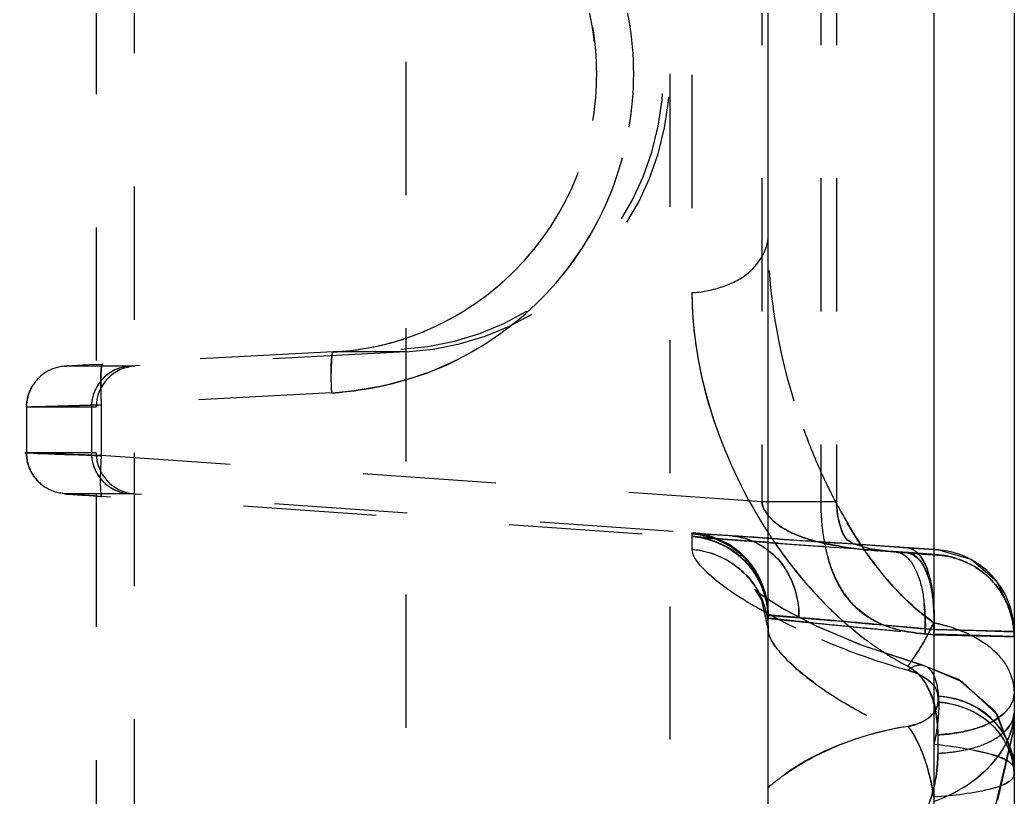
# Model space of a CAD drawing. Header units: millimetres. Extents: x 4797 to 6967, y -10922 to -3169.
# Drawn here: x 5384.15 to 5396.34, y -6417.83 to -6408.29 of the extents above; entities that cross this region are included whole.
import ezdxf

# ---------------------------------------------------------------- set-up
doc = ezdxf.new("R2010")
doc.units = ezdxf.units.MM
doc.header["$LTSCALE"] = 16.335
doc.linetypes.add('HIDDEN', pattern=[0.2, 0.1, -0.1])
doc.layers.get('0').update_dxf_attribs({"linetype": 'CONTINUOUS'})
doc.layers.add('DEFAULT_2', color=8, linetype='HIDDEN')

msp = doc.modelspace()

# ---------------------------------------------------------------- linework, layer by layer
at = {"color": 7, "linetype": 'Continuous'}
for p, q in [((5393.327, -6544.42), (5393.327, -6263.588)), ((5395.358, -6382.781), (5395.357, -6529.595)), ((5396.342, -6384.331), (5396.342, -6528.046))]:
    msp.add_line(p, q, dxfattribs=at)
at = {"layer": 'DEFAULT_2', "color": 8, "linetype": 'HIDDEN'}
for p, q in [((5385.554, -6403.802), (5385.553, -6484.455)), ((5393.248, -6403.701), (5393.248, -6414.205)), ((5393.971, -6403.701), (5393.971, -6414.205)), ((5394.166, -6403.701), (5394.166, -6414.205)), ((5385.086, -6404.303), (5385.086, -6483.953)), ((5388.883, -6405.541), (5388.883, -6482.715)), ((5392.392, -6405.7), (5392.392, -6411.638)), ((5392.121, -6408.953), (5392.121, -6479.303)), ((5387.993, -6412.365), (5385.167, -6412.514)), ((5388.883, -6412.365), (5385.504, -6412.539)), ((5388.883, -6412.365), (5387.993, -6412.365)), ((5385.562, -6412.539), (5384.709, -6412.539)), ((5384.927, -6412.527), (5384.797, -6412.534)), ((5385.082, -6412.518), (5384.927, -6412.527)), ((5385.053, -6412.52), (5385.167, -6412.514)), ((5387.974, -6412.867), (5385.149, -6413.016)), ((5384.232, -6413.041), (5385.149, -6413.016)), ((5384.287, -6413.039), (5384.232, -6413.041)), ((5384.233, -6413.041), (5384.233, -6413.603)), ((5385.086, -6413.041), (5384.233, -6413.041)), ((5384.478, -6413.034), (5384.287, -6413.039)), ((5385.149, -6413.016), (5384.478, -6413.034)), ((5385.029, -6413.041), (5385.029, -6413.603)), ((5385.149, -6413.016), (5385.149, -6413.637)), ((5385.086, -6413.603), (5384.233, -6413.603)), ((5384.781, -6413.624), (5385.063, -6413.634)), ((5385.063, -6413.634), (5385.149, -6413.637)), ((5393.248, -6414.205), (5385.149, -6413.637)), ((5385.554, -6414.105), (5384.7, -6414.105)), ((5384.913, -6414.121), (5385.002, -6414.127)), ((5385.002, -6414.127), (5385.158, -6414.138)), ((5385.158, -6414.138), (5385.083, -6414.133)), ((5395.04, -6414.827), (5385.158, -6414.138)), ((5395.42, -6414.794), (5385.495, -6414.105)), ((5394.166, -6414.205), (5393.248, -6414.205)), ((5394.176, -6414.364), (5394.166, -6414.205)), ((5394.228, -6414.564), (5394.176, -6414.364)), ((5394.246, -6414.602), (5394.191, -6414.443)), ((5392.392, -6414.583), (5392.392, -6414.787)), ((5392.46, -6414.635), (5392.454, -6414.634)), ((5392.711, -6414.656), (5392.517, -6414.64)), ((5392.599, -6414.647), (5392.561, -6414.644)), ((5393.447, -6414.711), (5392.716, -6414.656)), ((5393.141, -6414.638), (5393.313, -6414.65)), ((5393.313, -6414.65), (5393.44, -6414.658)), ((5393.44, -6414.658), (5393.313, -6414.65)), ((5394.286, -6414.662), (5394.228, -6414.564)), ((5394.297, -6414.673), (5394.246, -6414.602)), ((5394.362, -6414.716), (5394.292, -6414.666)), ((5393.3, -6414.7), (5393.126, -6414.687)), ((5394.018, -6414.753), (5393.955, -6414.749)), ((5394.171, -6414.708), (5394.367, -6414.721)), ((5395.038, -6414.768), (5394.171, -6414.708)), ((5394.382, -6414.725), (5394.297, -6414.673)), ((5394.367, -6414.721), (5395.038, -6414.768)), ((5394.567, -6414.78), (5394.372, -6414.719)), ((5394.588, -6414.784), (5394.382, -6414.725)), ((5394.889, -6414.821), (5394.567, -6414.78)), ((5394.889, -6414.821), (5394.588, -6414.784)), ((5395.038, -6414.768), (5395.231, -6414.781)), ((5395.231, -6414.781), (5395.038, -6414.768)), ((5395.231, -6414.781), (5395.293, -6414.786)), ((5395.407, -6414.794), (5395.231, -6414.781)), ((5395.293, -6414.786), (5395.36, -6414.79)), ((5395.038, -6414.827), (5394.771, -6414.808)), ((5394.898, -6414.822), (5395.038, -6414.831)), ((5395.36, -6414.79), (5395.407, -6414.794)), ((5395.815, -6414.912), (5395.407, -6414.794)), ((5395.407, -6414.855), (5395.407, -6414.855)), ((5396.136, -6415.187), (5395.815, -6414.912)), ((5396.316, -6415.57), (5396.136, -6415.187)), ((5393.257, -6415.355), (5393.2, -6415.312)), ((5393.247, -6415.348), (5393.221, -6415.328)), ((5393.5, -6415.511), (5393.25, -6415.35)), ((5393.521, -6415.523), (5393.257, -6415.355)), ((5393.901, -6415.721), (5393.51, -6415.516)), ((5393.327, -6415.585), (5395.358, -6415.77)), ((5393.936, -6415.738), (5393.521, -6415.523)), ((5396.342, -6415.796), (5396.316, -6415.57)), ((5393.88, -6415.689), (5393.82, -6415.683)), ((5394.448, -6415.955), (5393.901, -6415.721)), ((5394.49, -6415.971), (5393.936, -6415.738)), ((5395.358, -6415.771), (5394.694, -6415.711)), ((5395.251, -6415.824), (5395.358, -6415.834)), ((5395.358, -6415.834), (5395.251, -6415.824)), ((5396.342, -6415.796), (5395.358, -6415.77)), ((5395.358, -6415.77), (5395.875, -6415.784)), ((5396.342, -6415.796), (5395.358, -6415.771)), ((5395.358, -6415.771), (5395.875, -6415.784)), ((5396.342, -6415.857), (5395.358, -6415.829)), ((5395.358, -6415.829), (5395.875, -6415.843)), ((5396.342, -6415.858), (5395.358, -6415.834)), ((5395.358, -6415.834), (5395.875, -6415.847)), ((5395.875, -6415.784), (5396.221, -6415.793)), ((5395.875, -6415.784), (5396.221, -6415.793)), ((5395.875, -6415.843), (5396.221, -6415.853)), ((5395.875, -6415.847), (5396.221, -6415.855)), ((5396.221, -6415.793), (5396.342, -6415.796)), ((5396.221, -6415.793), (5396.342, -6415.796)), ((5396.221, -6415.853), (5396.342, -6415.857)), ((5396.221, -6415.855), (5396.342, -6415.858)), ((5395.146, -6416.186), (5394.448, -6415.955)), ((5395.231, -6416.21), (5394.49, -6415.971)), ((5395.231, -6416.21), (5395.146, -6416.186)), ((5395.707, -6416.411), (5395.231, -6416.21)), ((5395.659, -6416.382), (5395.232, -6416.21)), ((5396.112, -6416.779), (5395.659, -6416.382)), ((5396.137, -6416.815), (5395.707, -6416.411)), ((5395.407, -6416.587), (5395.407, -6416.661)), ((5396.331, -6417.315), (5396.112, -6416.779)), ((5396.335, -6417.346), (5396.137, -6416.815)), ((5396.334, -6417.01), (5396.342, -6416.794)), ((5395.407, -6417.061), (5395.407, -6417.287)), ((5396.118, -6417.922), (5396.334, -6417.01)), ((5396.142, -6417.862), (5396.333, -6417.024)), ((5396.342, -6417.473), (5396.331, -6417.315)), ((5396.342, -6417.474), (5396.335, -6417.346))]:
    msp.add_line(p, q, dxfattribs=at)
for points in [[(5394.191, -6414.443), (5394.166, -6414.23), (5394.166, -6414.205)], [(5392.448, -6414.633), (5392.458, -6414.635), (5392.517, -6414.644), (5392.664, -6414.685), (5392.833, -6414.764), (5392.994, -6414.882), (5393.134, -6415.038), (5393.243, -6415.228), (5393.311, -6415.448), (5393.327, -6415.63)], [(5392.449, -6414.634), (5392.476, -6414.637), (5392.583, -6414.659), (5392.738, -6414.715), (5392.897, -6414.806), (5393.045, -6414.932), (5393.17, -6415.09), (5393.263, -6415.277), (5393.317, -6415.489), (5393.327, -6415.63)], [(5392.524, -6414.64), (5392.486, -6414.637), (5392.46, -6414.635)], [(5393.2, -6415.312), (5393.16, -6415.277), (5393.239, -6415.397), (5393.327, -6415.778)], [(5393.194, -6415.307), (5393.16, -6415.277), (5393.244, -6415.407), (5393.327, -6415.778)]]:
    msp.add_lwpolyline(points, dxfattribs=at)
for centre, radius, start, end in [((5388.641, -6408.937), 3.401, 273.0474, 86.9807), ((5388.704, -6408.953), 3.417, 272.9999, 86.9999), ((5387.8, -6408.951), 3.42, 311.821, 48.1808), ((5387.716, -6408.953), 3.962, 350.479, 9.5251), ((5387.754, -6408.956), 3.924, 308.7995, 350.4253), ((5387.813, -6408.965), 3.405, 273.0344, 287.7392), ((5385.531, -6413.041), 0.502, 93.0253, 180.0529), ((5385.589, -6413.041), 0.502, 92.9999, 179.9999), ((5384.737, -6413.042), 0.504, 121.5, 150.166), ((5390.412, -6412.737), 5.27, 180.8349, 183.0366), ((5387.706, -6408.594), 4.282, 273.601, 275.3154), ((5398.407, -6411.28), 6.06, 198.6505, 213.024), ((5400.756, -6410.784), 7.438, 199.8306, 204.5452), ((5385.531, -6413.604), 0.502, 179.9482, 265.9732), ((5385.589, -6413.603), 0.502, 179.9999, 265.9999), ((5400.244, -6411.011), 6.878, 204.5932, 205.1775), ((5384.736, -6413.603), 0.503, 224.6693, 236.5865), ((5399.949, -6411.152), 6.551, 205.159, 208.108), ((5387.984, -6371.495), 42.736, 265.7091, 265.8782), ((5396.76, -6414.207), 2.789, 179.958, 186.7741), ((5399.509, -6411.388), 6.051, 208.1055, 211.5513), ((5396.416, -6414.249), 2.442, 186.7488, 191.9786), ((5392.322, -6415.585), 1.005, 359.9999, 85.9999), ((5392.322, -6415.63), 1.005, 0.0017, 86.0186), ((5392.329, -6415.524), 0.898, 79.7903, 85.9462), ((5392.294, -6415.655), 1.066, 57.3137, 73.8509), ((5389.152, -6473.367), 58.864, 86.36613, 86.62956), ((5401.949, -6297.131), 117.887, 265.46731, 265.70791), ((5384.848, -6541.733), 127.365, 86.18917, 86.38305), ((5387.079, -6507), 92.56, 86.24523, 86.40526), ((5398.354, -6411.319), 5.994, 212.9911, 213.7888), ((5398.293, -6411.36), 5.921, 213.789, 214.4758), ((5399.126, -6411.623), 5.603, 211.5516, 214.2102), ((5398.083, -6411.508), 5.665, 214.444, 219.861), ((5396.13, -6414.308), 2.151, 192.0378, 194.4689), ((5395.031, -6409.581), 5.234, 261.0639, 263.3341), ((5395.268, -6407.611), 7.218, 263.2852, 264.3656), ((5398.704, -6411.908), 5.093, 214.2296, 215.097), ((5398.432, -6412.099), 4.76, 215.0905, 216.5915), ((5388.342, -6508.708), 94.119, 85.80279, 85.92041), ((5389.093, -6498.336), 83.721, 85.79546, 85.9277), ((5401.45, -6321.006), 94.045, 266.09023, 266.208), ((5392.813, -6447.786), 33.034, 85.5797, 85.8034), ((5393.43, -6439.601), 24.826, 85.5427, 85.8404), ((5397.411, -6381.957), 32.96, 266.2074, 266.4315), ((5395.337, -6415.796), 1.005, 359.9999, 85.9999), ((5395.343, -6415.758), 0.905, 79.5999, 85.9313), ((5395.326, -6415.854), 1.002, 74.9194, 79.6405), ((5395.313, -6415.913), 1.063, 56.2495, 74.8943), ((5398.086, -6412.357), 4.329, 216.5819, 218.8219), ((5392.26, -6415.62), 1.069, 13.6764, 28.7144), ((5397.653, -6411.871), 5.102, 219.824, 226.7797), ((5397.627, -6412.731), 3.737, 218.7701, 223.5362), ((5392.96, -6415.63), 2.401, 356.6392, 5.8815), ((5395.272, -6415.881), 1.072, 12.827, 29.3772), ((5393.028, -6415.702), 2.225, 356.844, 6.5417), ((5392.962, -6415.686), 2.4, 356.5691, 5.8361), ((5392.689, -6415.612), 1.015, 359.2928, 4.8564), ((5386.191, -6506.369), 91.055, 84.9966, 85.26749), ((5397.334, -6412.202), 4.642, 226.8487, 228.7509), ((5415.978, -6189.584), 227.182, 264.41797, 264.58231), ((5370.443, -6686.007), 271.382, 84.87321, 84.99209), ((5397.08, -6412.495), 4.254, 228.7244, 232.8724), ((5392.805, -6414.515), 2.808, 331.026, 335.3373), ((5396.912, -6412.714), 3.978, 232.9065, 234.4094), ((5397.47, -6407.736), 8.873, 246.8381, 254.0961), ((5396.844, -6412.808), 3.862, 234.4103, 235.6704), ((5396.764, -6412.926), 3.719, 235.665, 237.8381), ((5396.633, -6413.137), 3.471, 237.8112, 242.6407), ((5393.298, -6414.871), 2.202, 322.2133, 324.0529), ((5395.614, -6420.708), 3.794, 98.7373, 112.4098), ((5395.437, -6417.524), 0.91, 19.27, 24.7691), ((5393.604, -6417.286), 1.803, 355.9993, 359.9802), ((5393.542, -6417.282), 1.865, 352.7074, 356.0074), ((5392.923, -6418.175), 2.46, 11.553, 16.3206), ((5393.109, -6418.138), 2.27, 7.8981, 11.5711)]:
    msp.add_arc(centre, radius, start, end, dxfattribs=at)
for points, knots in [([(5387.975, -6412.867), (5388.465, -6412.836), (5389.448, -6412.603), (5390.674, -6411.716), (5391.488, -6410.441), (5391.773, -6408.953), (5391.488, -6407.465), (5390.673, -6406.19), (5389.448, -6405.303), (5388.465, -6405.07), (5387.974, -6405.039)], [0, 0, 0, 0, 0.124795, 0.249716, 0.374792, 0.5, 0.625207, 0.750284, 0.875205, 1, 1, 1, 1]), ([(5392.392, -6411.638), (5392.511, -6411.632), (5392.746, -6411.586), (5393.13, -6411.415), (5393.327, -6411.12), (5393.327, -6410.936)], [0, 0, 0, 0, 0.284186, 0.56246, 1, 1, 1, 1]), ([(5395.358, -6415.687), (5394.984, -6415.425), (5394.383, -6414.708), (5393.604, -6413.12), (5393.327, -6411.796), (5393.327, -6410.936)], [0, 0, 0, 0, 0.257833, 0.513869, 1, 1, 1, 1]), ([(5392.392, -6411.638), (5392.392, -6412.487), (5392.788, -6413.82), (5393.818, -6415.336), (5394.587, -6415.987), (5395.038, -6416.22)], [0, 0, 0, 0, 0.46421, 0.722654, 1, 1, 1, 1]), ([(5392.392, -6411.638), (5392.392, -6411.768), (5392.417, -6412.304), (5392.536, -6412.834), (5392.665, -6413.218)], [0, 0, 0, 0, 0.243194, 1, 1, 1, 1]), ([(5387.976, -6412.867), (5387.972, -6412.8), (5387.968, -6412.681), (5387.968, -6412.53), (5387.974, -6412.429), (5387.982, -6412.384), (5387.989, -6412.366), (5387.993, -6412.365)], [0, 0, 0, 0, 0.397438, 0.701125, 0.909324, 0.97209, 1, 1, 1, 1]), ([(5387.98, -6412.398), (5387.977, -6412.411), (5387.969, -6412.485), (5387.969, -6412.56), (5387.969, -6412.621)], [0, 0, 0, 0, 0.18123, 1, 1, 1, 1]), ([(5384.761, -6412.536), (5384.752, -6412.536), (5384.743, -6412.537), (5384.7, -6412.539), (5384.709, -6412.539)], [0, 0, 0, 0, 0.480382, 1, 1, 1, 1]), ([(5384.709, -6412.539), (5384.706, -6412.539), (5384.854, -6412.53), (5384.857, -6412.531), (5384.927, -6412.527)], [0, 0, 0, 0, 0.044519, 1, 1, 1, 1]), ([(5385.504, -6412.539), (5385.417, -6412.544), (5385.242, -6412.6), (5385.121, -6412.738), (5385.082, -6412.816)], [0, 0, 0, 0, 0.49984, 1, 1, 1, 1]), ([(5385.167, -6412.514), (5385.162, -6412.514), (5385.155, -6412.533), (5385.148, -6412.577), (5385.142, -6412.679), (5385.142, -6412.83), (5385.146, -6412.949), (5385.149, -6413.016)], [0, 0, 0, 0, 0.0277, 0.090845, 0.298919, 0.602568, 1, 1, 1, 1]), ([(5385.142, -6412.813), (5385.142, -6412.789), (5385.142, -6412.71), (5385.143, -6412.632), (5385.149, -6412.578)], [0, 0, 0, 0, 0.314555, 1, 1, 1, 1]), ([(5385.149, -6412.578), (5385.15, -6412.563), (5385.153, -6412.545), (5385.16, -6412.514), (5385.167, -6412.514)], [0, 0, 0, 0, 0.703534, 1, 1, 1, 1]), ([(5385.149, -6413.637), (5384.926, -6413.629), (5384.844, -6413.624), (5384.151, -6413.603), (5384.233, -6413.603)], [0, 0, 0, 0, 0.73225, 1, 1, 1, 1]), ([(5384.233, -6413.603), (5384.224, -6413.603), (5384.598, -6413.619), (5384.607, -6413.618), (5384.781, -6413.624)], [0, 0, 0, 0, 0.048341, 1, 1, 1, 1]), ([(5385.149, -6413.637), (5385.145, -6413.704), (5385.138, -6413.823), (5385.136, -6413.973), (5385.14, -6414.075), (5385.147, -6414.119), (5385.153, -6414.138), (5385.158, -6414.138)], [0, 0, 0, 0, 0.397738, 0.701458, 0.909415, 0.972432, 1, 1, 1, 1]), ([(5384.752, -6414.109), (5384.744, -6414.108), (5384.735, -6414.108), (5384.691, -6414.105), (5384.7, -6414.105)], [0, 0, 0, 0, 0.479956, 1, 1, 1, 1]), ([(5384.7, -6414.105), (5384.699, -6414.105), (5384.757, -6414.113), (5384.759, -6414.11), (5384.787, -6414.112)], [0, 0, 0, 0, 0.027763, 1, 1, 1, 1]), ([(5385.083, -6414.133), (5385.049, -6414.131), (5384.939, -6414.123), (5384.828, -6414.115), (5384.752, -6414.109)], [0, 0, 0, 0, 0.309568, 1, 1, 1, 1]), ([(5393.248, -6414.205), (5393.261, -6414.301), (5393.423, -6414.502), (5393.797, -6414.674), (5394.308, -6414.775), (5394.686, -6414.807), (5394.889, -6414.821)], [0, 0, 0, 0, 0.157405, 0.380927, 0.668753, 1, 1, 1, 1]), ([(5395.251, -6415.824), (5395.065, -6415.808), (5394.696, -6415.746), (5394.234, -6415.384), (5394.013, -6414.824), (5393.971, -6414.417), (5393.971, -6414.205)], [0, 0, 0, 0, 0.241992, 0.472827, 0.724933, 1, 1, 1, 1]), ([(5393.481, -6414.508), (5393.466, -6414.498), (5393.411, -6414.459), (5393.36, -6414.413), (5393.329, -6414.375)], [0, 0, 0, 0, 0.270295, 1, 1, 1, 1]), ([(5392.392, -6414.595), (5392.392, -6414.591), (5392.418, -6414.6), (5392.428, -6414.595), (5392.44, -6414.596)], [0, 0, 0, 0, 0.249805, 1, 1, 1, 1]), ([(5392.883, -6414.622), (5392.812, -6414.617), (5392.691, -6414.61), (5392.549, -6414.601), (5392.469, -6414.598), (5392.426, -6414.593), (5392.409, -6414.598), (5392.392, -6414.592), (5392.392, -6414.595)], [0, 0, 0, 0, 0.43275, 0.746489, 0.857129, 0.936443, 0.984133, 1, 1, 1, 1]), ([(5392.763, -6414.697), (5392.733, -6414.683), (5392.615, -6414.632), (5392.487, -6414.602), (5392.392, -6414.595)], [0, 0, 0, 0, 0.260037, 1, 1, 1, 1]), ([(5392.392, -6414.627), (5392.392, -6414.631), (5392.418, -6414.626), (5392.443, -6414.636), (5392.506, -6414.638), (5392.584, -6414.646), (5392.688, -6414.654), (5392.867, -6414.668), (5393.141, -6414.689), (5393.526, -6414.717), (5393.979, -6414.751), (5394.491, -6414.788), (5394.851, -6414.813), (5395.038, -6414.827)], [0, 0, 0, 0, 0.004466, 0.017731, 0.039675, 0.070166, 0.109049, 0.156075, 0.273455, 0.419936, 0.59247, 0.78748, 1, 1, 1, 1]), ([(5392.561, -6414.644), (5392.537, -6414.642), (5392.496, -6414.637), (5392.438, -6414.636), (5392.415, -6414.626), (5392.392, -6414.631), (5392.392, -6414.627)], [0, 0, 0, 0, 0.434667, 0.747381, 0.936368, 1, 1, 1, 1]), ([(5392.44, -6414.596), (5392.45, -6414.596), (5392.508, -6414.599), (5392.565, -6414.603), (5392.613, -6414.605)], [0, 0, 0, 0, 0.182326, 1, 1, 1, 1]), ([(5392.883, -6414.622), (5393.105, -6414.638), (5393.563, -6414.894), (5393.707, -6415.383), (5393.704, -6415.624)], [0, 0, 0, 0, 0.479321, 1, 1, 1, 1]), ([(5393.44, -6414.658), (5393.496, -6414.662), (5393.74, -6414.678), (5393.983, -6414.695), (5394.171, -6414.708)], [0, 0, 0, 0, 0.2297, 1, 1, 1, 1]), ([(5392.392, -6414.787), (5392.391, -6414.831), (5392.447, -6414.94), (5392.676, -6415.175), (5393.18, -6415.514), (5394, -6415.926), (5394.664, -6416.163), (5395.038, -6416.269)], [0, 0, 0, 0, 0.042854, 0.110058, 0.32081, 0.62328, 1, 1, 1, 1]), ([(5392.392, -6414.787), (5392.647, -6414.805), (5393.141, -6415.04), (5393.327, -6415.545), (5393.327, -6415.777)], [0, 0, 0, 0, 0.523694, 1, 1, 1, 1]), ([(5392.392, -6414.787), (5392.58, -6414.8), (5392.947, -6414.937), (5393.19, -6415.244), (5393.256, -6415.414)], [0, 0, 0, 0, 0.507646, 1, 1, 1, 1]), ([(5393.276, -6415.29), (5393.235, -6415.163), (5393.105, -6414.92), (5392.883, -6414.756), (5392.763, -6414.697)], [0, 0, 0, 0, 0.499083, 1, 1, 1, 1]), ([(5395.038, -6414.768), (5395.091, -6414.772), (5395.211, -6414.867), (5395.309, -6415.097), (5395.36, -6415.413), (5395.365, -6415.649), (5395.358, -6415.771)], [0, 0, 0, 0, 0.143158, 0.366487, 0.671556, 1, 1, 1, 1]), ([(5395.038, -6414.768), (5395.091, -6414.772), (5395.211, -6414.866), (5395.309, -6415.096), (5395.361, -6415.413), (5395.365, -6415.649), (5395.358, -6415.77)], [0, 0, 0, 0, 0.143103, 0.366373, 0.671477, 1, 1, 1, 1]), ([(5395.038, -6414.768), (5395.069, -6414.77), (5395.112, -6414.79), (5395.145, -6414.819), (5395.154, -6414.828)], [0, 0, 0, 0, 0.71295, 1, 1, 1, 1]), ([(5395.038, -6414.768), (5395.069, -6414.77), (5395.111, -6414.79), (5395.144, -6414.819), (5395.153, -6414.828)], [0, 0, 0, 0, 0.713237, 1, 1, 1, 1]), ([(5394.898, -6414.822), (5395.023, -6414.831), (5395.185, -6415.091), (5395.245, -6415.441), (5395.258, -6415.693), (5395.251, -6415.824)], [0, 0, 0, 0, 0.336681, 0.64595, 1, 1, 1, 1]), ([(5395.038, -6414.827), (5395.091, -6414.83), (5395.211, -6414.924), (5395.309, -6415.154), (5395.361, -6415.471), (5395.365, -6415.707), (5395.358, -6415.829)], [0, 0, 0, 0, 0.142836, 0.365833, 0.67111, 1, 1, 1, 1]), ([(5395.407, -6414.855), (5395.407, -6414.857), (5395.393, -6414.852), (5395.378, -6414.855), (5395.343, -6414.851), (5395.28, -6414.848), (5395.176, -6414.84), (5395.088, -6414.835), (5395.038, -6414.831)], [0, 0, 0, 0, 0.018871, 0.073576, 0.161367, 0.279484, 0.595653, 1, 1, 1, 1]), ([(5395.038, -6414.831), (5395.062, -6414.833), (5395.189, -6414.884), (5395.251, -6415.022), (5395.285, -6415.125)], [0, 0, 0, 0, 0.179441, 1, 1, 1, 1]), ([(5395.153, -6414.828), (5395.166, -6414.841), (5395.225, -6414.909), (5395.263, -6414.993), (5395.285, -6415.061)], [0, 0, 0, 0, 0.208596, 1, 1, 1, 1]), ([(5395.154, -6414.828), (5395.167, -6414.841), (5395.225, -6414.909), (5395.263, -6414.993), (5395.285, -6415.06)], [0, 0, 0, 0, 0.208805, 1, 1, 1, 1]), ([(5395.407, -6414.855), (5395.407, -6414.85), (5395.382, -6414.858), (5395.371, -6414.851), (5395.359, -6414.85)], [0, 0, 0, 0, 0.259295, 1, 1, 1, 1]), ([(5395.359, -6414.85), (5395.371, -6414.851), (5395.382, -6414.858), (5395.407, -6414.85), (5395.407, -6414.855)], [0, 0, 0, 0, 0.74075, 1, 1, 1, 1]), ([(5395.359, -6414.853), (5395.371, -6414.853), (5395.382, -6414.848), (5395.407, -6414.859), (5395.407, -6414.855)], [0, 0, 0, 0, 0.741405, 1, 1, 1, 1]), ([(5395.407, -6414.855), (5395.437, -6414.857), (5395.559, -6414.872), (5395.679, -6414.91), (5395.764, -6414.95)], [0, 0, 0, 0, 0.238901, 1, 1, 1, 1]), ([(5395.407, -6414.855), (5395.437, -6414.857), (5395.559, -6414.872), (5395.679, -6414.911), (5395.764, -6414.951)], [0, 0, 0, 0, 0.238964, 1, 1, 1, 1]), ([(5393.256, -6415.414), (5393.268, -6415.444), (5393.308, -6415.561), (5393.327, -6415.686), (5393.327, -6415.777)], [0, 0, 0, 0, 0.263985, 1, 1, 1, 1]), ([(5396.342, -6415.857), (5396.342, -6415.827), (5396.336, -6415.704), (5396.305, -6415.582), (5396.271, -6415.494)], [0, 0, 0, 0, 0.239763, 1, 1, 1, 1]), ([(5393.327, -6415.597), (5393.327, -6415.595), (5393.34, -6415.599), (5393.353, -6415.596), (5393.386, -6415.6), (5393.448, -6415.604), (5393.556, -6415.613), (5393.649, -6415.62), (5393.704, -6415.624)], [0, 0, 0, 0, 0.016027, 0.064045, 0.143686, 0.254493, 0.567733, 1, 1, 1, 1]), ([(5393.704, -6415.624), (5393.649, -6415.62), (5393.556, -6415.613), (5393.448, -6415.604), (5393.386, -6415.6), (5393.354, -6415.596), (5393.34, -6415.599), (5393.327, -6415.595), (5393.327, -6415.597)], [0, 0, 0, 0, 0.432761, 0.745934, 0.856606, 0.936102, 0.984008, 1, 1, 1, 1]), ([(5393.327, -6415.63), (5393.327, -6415.633), (5393.347, -6415.63), (5393.367, -6415.638), (5393.415, -6415.641), (5393.507, -6415.652), (5393.666, -6415.667), (5393.902, -6415.691), (5394.198, -6415.72), (5394.545, -6415.753), (5394.938, -6415.79), (5395.214, -6415.816), (5395.358, -6415.829)], [0, 0, 0, 0, 0.004587, 0.018014, 0.040103, 0.070655, 0.156358, 0.273534, 0.420196, 0.592792, 0.787375, 1, 1, 1, 1]), ([(5393.469, -6415.647), (5393.451, -6415.645), (5393.405, -6415.64), (5393.358, -6415.637), (5393.33, -6415.631)], [0, 0, 0, 0, 0.391169, 1, 1, 1, 1]), ([(5393.704, -6415.624), (5393.807, -6415.633), (5394.358, -6415.68), (5394.909, -6415.73), (5395.358, -6415.771)], [0, 0, 0, 0, 0.186556, 1, 1, 1, 1]), ([(5393.82, -6415.683), (5393.784, -6415.68), (5393.667, -6415.668), (5393.551, -6415.656), (5393.469, -6415.647)], [0, 0, 0, 0, 0.30339, 1, 1, 1, 1]), ([(5395.038, -6416.22), (5395.067, -6416.183), (5395.188, -6416.014), (5395.291, -6415.833), (5395.357, -6415.687)], [0, 0, 0, 0, 0.227042, 1, 1, 1, 1]), ([(5395.358, -6415.687), (5395.504, -6415.717), (5395.769, -6415.797), (5396.094, -6416.001), (5396.298, -6416.263), (5396.342, -6416.464), (5396.342, -6416.559)], [0, 0, 0, 0, 0.31613, 0.579807, 0.800042, 1, 1, 1, 1]), ([(5395.358, -6415.687), (5395.395, -6415.694), (5395.534, -6415.726), (5395.67, -6415.772), (5395.765, -6415.816)], [0, 0, 0, 0, 0.263217, 1, 1, 1, 1]), ([(5393.327, -6415.777), (5393.327, -6415.82), (5393.369, -6415.921), (5393.544, -6416.15), (5393.931, -6416.473), (5394.562, -6416.858), (5395.073, -6417.079), (5395.358, -6417.179)], [0, 0, 0, 0, 0.050167, 0.124278, 0.342751, 0.64099, 1, 1, 1, 1]), ([(5393.881, -6416.416), (5393.734, -6416.307), (5393.542, -6416.148), (5393.369, -6415.921), (5393.327, -6415.82), (5393.327, -6415.777)], [0, 0, 0, 0, 0.637191, 0.853444, 1, 1, 1, 1]), ([(5395.038, -6416.269), (5395.053, -6416.257), (5395.109, -6416.218), (5395.184, -6416.196), (5395.231, -6416.21)], [0, 0, 0, 0, 0.282316, 1, 1, 1, 1]), ([(5395.038, -6416.269), (5395.053, -6416.257), (5395.109, -6416.218), (5395.184, -6416.196), (5395.231, -6416.21)], [0, 0, 0, 0, 0.282308, 1, 1, 1, 1]), ([(5395.038, -6416.22), (5395.102, -6416.253), (5395.347, -6416.469), (5395.407, -6416.817), (5395.407, -6417.061)], [0, 0, 0, 0, 0.228916, 1, 1, 1, 1]), ([(5395.232, -6416.21), (5395.355, -6416.245), (5395.427, -6416.545), (5395.416, -6416.862), (5395.382, -6417.076), (5395.358, -6417.18)], [0, 0, 0, 0, 0.37964, 0.685506, 1, 1, 1, 1]), ([(5395.038, -6416.269), (5395.09, -6416.284), (5395.241, -6416.338), (5395.407, -6416.474), (5395.407, -6416.587)], [0, 0, 0, 0, 0.32448, 1, 1, 1, 1]), ([(5395.407, -6416.587), (5395.407, -6416.545), (5395.383, -6416.488), (5395.346, -6416.444), (5395.335, -6416.432)], [0, 0, 0, 0, 0.720961, 1, 1, 1, 1]), ([(5395.407, -6417.061), (5395.407, -6417.014), (5395.399, -6416.83), (5395.359, -6416.646), (5395.302, -6416.521)], [0, 0, 0, 0, 0.25683, 1, 1, 1, 1]), ([(5396.342, -6416.559), (5396.342, -6416.704), (5396.105, -6416.919), (5395.756, -6417.023), (5395.525, -6417.057), (5395.407, -6417.061)], [0, 0, 0, 0, 0.388525, 0.684459, 1, 1, 1, 1]), ([(5396.342, -6417.474), (5396.341, -6417.243), (5396.107, -6416.772), (5395.637, -6416.601), (5395.407, -6416.587)], [0, 0, 0, 0, 0.50188, 1, 1, 1, 1]), ([(5395.407, -6416.587), (5395.579, -6416.598), (5395.934, -6416.7), (5396.188, -6416.979), (5396.264, -6417.143)], [0, 0, 0, 0, 0.4883, 1, 1, 1, 1]), ([(5395.407, -6416.661), (5395.407, -6416.694), (5395.355, -6416.86), (5395.169, -6416.935), (5395.038, -6416.958)], [0, 0, 0, 0, 0.199192, 1, 1, 1, 1]), ([(5395.407, -6416.661), (5395.647, -6416.676), (5396.121, -6416.855), (5396.342, -6417.327), (5396.342, -6417.549)], [0, 0, 0, 0, 0.5208, 1, 1, 1, 1]), ([(5395.778, -6416.752), (5395.689, -6416.713), (5395.565, -6416.677), (5395.438, -6416.663), (5395.407, -6416.661)], [0, 0, 0, 0, 0.759237, 1, 1, 1, 1]), ([(5395.038, -6416.958), (5395.073, -6416.952), (5395.192, -6416.922), (5395.307, -6416.857), (5395.36, -6416.789)], [0, 0, 0, 0, 0.292261, 1, 1, 1, 1]), ([(5395.358, -6417.878), (5395.633, -6417.779), (5396.09, -6417.51), (5396.341, -6417.012), (5396.342, -6416.795)], [0, 0, 0, 0, 0.574531, 1, 1, 1, 1]), ([(5395.407, -6417.287), (5395.536, -6417.282), (5395.777, -6417.249), (5396.123, -6417.136), (5396.342, -6416.927), (5396.342, -6416.793)], [0, 0, 0, 0, 0.343178, 0.639817, 1, 1, 1, 1]), ([(5395.407, -6417.061), (5395.545, -6417.056), (5395.803, -6417.018), (5396.053, -6416.923), (5396.153, -6416.852)], [0, 0, 0, 0, 0.528587, 1, 1, 1, 1]), ([(5396.271, -6417.227), (5396.226, -6417.123), (5396.09, -6416.925), (5395.887, -6416.799), (5395.778, -6416.752)], [0, 0, 0, 0, 0.488342, 1, 1, 1, 1]), ([(5395.831, -6417.63), (5395.98, -6417.522), (5396.227, -6417.281), (5396.341, -6416.946), (5396.342, -6416.796)], [0, 0, 0, 0, 0.550674, 1, 1, 1, 1]), ([(5395.038, -6416.958), (5394.605, -6417.034), (5393.812, -6417.271), (5392.894, -6418.048), (5392.453, -6419.089), (5392.392, -6419.824), (5392.392, -6420.202)], [0, 0, 0, 0, 0.285569, 0.525667, 0.754696, 1, 1, 1, 1]), ([(5395.038, -6416.958), (5395.13, -6417.067), (5395.256, -6417.36), (5395.335, -6417.66), (5395.358, -6417.826)], [0, 0, 0, 0, 0.460705, 1, 1, 1, 1]), ([(5395.038, -6416.958), (5395.05, -6416.972), (5395.103, -6417.043), (5395.144, -6417.122), (5395.173, -6417.185)], [0, 0, 0, 0, 0.212742, 1, 1, 1, 1]), ([(5393.319, -6417.713), (5393.378, -6417.661), (5393.638, -6417.455), (5393.934, -6417.297), (5394.168, -6417.2)], [0, 0, 0, 0, 0.237424, 1, 1, 1, 1]), ([(5395.173, -6417.185), (5395.184, -6417.207), (5395.226, -6417.305), (5395.261, -6417.406), (5395.284, -6417.484)], [0, 0, 0, 0, 0.23452, 1, 1, 1, 1]), ([(5396.342, -6417.479), (5396.342, -6417.442), (5396.243, -6417.357), (5395.921, -6417.253), (5395.599, -6417.204), (5395.358, -6417.18)], [0, 0, 0, 0, 0.106265, 0.310138, 1, 1, 1, 1]), ([(5396.342, -6417.549), (5396.342, -6417.522), (5396.336, -6417.412), (5396.305, -6417.304), (5396.271, -6417.227)], [0, 0, 0, 0, 0.23802, 1, 1, 1, 1]), ([(5395.407, -6417.287), (5395.407, -6417.478), (5395.348, -6417.853), (5395.173, -6418.208), (5395.038, -6418.335)], [0, 0, 0, 0, 0.507322, 1, 1, 1, 1]), ([(5395.852, -6417.251), (5395.889, -6417.258), (5396.012, -6417.286), (5396.135, -6417.32), (5396.215, -6417.357)], [0, 0, 0, 0, 0.298995, 1, 1, 1, 1]), ([(5396.274, -6417.389), (5396.284, -6417.396), (5396.315, -6417.418), (5396.342, -6417.453), (5396.342, -6417.479)], [0, 0, 0, 0, 0.323122, 1, 1, 1, 1]), ([(5396.342, -6417.549), (5396.342, -6417.586), (5396.245, -6417.672), (5395.92, -6417.771), (5395.599, -6417.811), (5395.358, -6417.826)], [0, 0, 0, 0, 0.107232, 0.310725, 1, 1, 1, 1]), ([(5396.214, -6417.671), (5396.233, -6417.663), (5396.285, -6417.638), (5396.342, -6417.588), (5396.342, -6417.549)], [0, 0, 0, 0, 0.345891, 1, 1, 1, 1])]:
    msp.add_open_spline(points, degree=3, knots=knots, dxfattribs=at)
for points in [[(5391.172, -6408.381), (5391.236, -6408.758), (5391.236, -6409.151), (5391.172, -6409.528)], [(5390.079, -6411.506), (5389.727, -6411.82), (5389.3, -6412.064), (5388.851, -6412.208)], [(5390.212, -6412.014), (5389.926, -6412.244), (5389.603, -6412.436), (5389.263, -6412.576)], [(5387.993, -6412.365), (5388.375, -6412.346), (5388.758, -6412.259), (5389.111, -6412.113)], [(5384.709, -6412.539), (5384.623, -6412.544), (5384.536, -6412.572), (5384.464, -6412.618)], [(5389.263, -6412.576), (5388.895, -6412.727), (5388.499, -6412.82), (5388.102, -6412.857)], [(5384.464, -6412.618), (5384.383, -6412.67), (5384.316, -6412.749), (5384.277, -6412.836)], [(5384.233, -6413.041), (5384.233, -6412.955), (5384.257, -6412.866), (5384.3, -6412.791)], [(5384.277, -6412.836), (5384.248, -6412.9), (5384.233, -6412.971), (5384.233, -6413.041)], [(5385.082, -6412.816), (5385.048, -6412.885), (5385.029, -6412.964), (5385.029, -6413.041)], [(5384.276, -6413.806), (5384.248, -6413.743), (5384.233, -6413.672), (5384.233, -6413.603)], [(5384.233, -6413.603), (5384.233, -6413.689), (5384.256, -6413.777), (5384.298, -6413.851)], [(5385.029, -6413.603), (5385.029, -6413.681), (5385.048, -6413.761), (5385.083, -6413.831)], [(5384.378, -6413.957), (5384.336, -6413.913), (5384.3, -6413.862), (5384.276, -6413.806)], [(5384.298, -6413.851), (5384.339, -6413.922), (5384.399, -6413.985), (5384.468, -6414.029)], [(5385.083, -6413.831), (5385.122, -6413.909), (5385.186, -6413.979), (5385.26, -6414.026)], [(5384.7, -6414.105), (5384.615, -6414.099), (5384.53, -6414.07), (5384.459, -6414.023)], [(5385.26, -6414.026), (5385.329, -6414.071), (5385.413, -6414.099), (5385.495, -6414.105)], [(5393.272, -6414.287), (5393.261, -6414.261), (5393.252, -6414.233), (5393.248, -6414.205)], [(5393.329, -6414.375), (5393.307, -6414.348), (5393.287, -6414.318), (5393.272, -6414.287)], [(5393.591, -6414.571), (5393.553, -6414.552), (5393.517, -6414.531), (5393.481, -6414.508)], [(5392.392, -6414.595), (5392.459, -6414.6), (5392.526, -6414.612), (5392.591, -6414.631)], [(5392.763, -6414.73), (5392.676, -6414.688), (5392.583, -6414.656), (5392.488, -6414.639)], [(5392.883, -6414.622), (5392.96, -6414.627), (5393.036, -6414.646), (5393.108, -6414.674)], [(5393.719, -6414.627), (5393.675, -6414.61), (5393.632, -6414.592), (5393.591, -6414.571)], [(5393.866, -6414.676), (5393.816, -6414.662), (5393.767, -6414.646), (5393.719, -6414.627)], [(5393.067, -6414.955), (5392.982, -6414.861), (5392.876, -6414.785), (5392.763, -6414.73)], [(5392.873, -6414.759), (5392.94, -6414.802), (5393.003, -6414.854), (5393.057, -6414.912)], [(5393.108, -6414.674), (5393.189, -6414.706), (5393.266, -6414.75), (5393.335, -6414.804)], [(5394.033, -6414.717), (5393.977, -6414.705), (5393.921, -6414.692), (5393.866, -6414.676)], [(5394.218, -6414.751), (5394.156, -6414.741), (5394.094, -6414.73), (5394.033, -6414.717)], [(5393.335, -6414.804), (5393.382, -6414.84), (5393.425, -6414.882), (5393.463, -6414.927)], [(5394.047, -6414.845), (5394.071, -6414.938), (5394.102, -6415.03), (5394.141, -6415.118)], [(5394.889, -6414.821), (5394.779, -6414.813), (5394.669, -6414.805), (5394.559, -6414.794)], [(5395.587, -6414.885), (5395.528, -6414.87), (5395.468, -6414.859), (5395.407, -6414.855)], [(5393.057, -6414.912), (5393.112, -6414.97), (5393.159, -6415.037), (5393.197, -6415.107)], [(5393.289, -6415.366), (5393.247, -6415.216), (5393.171, -6415.07), (5393.067, -6414.955)], [(5393.463, -6414.927), (5393.542, -6415.02), (5393.601, -6415.131), (5393.641, -6415.246)], [(5396.038, -6415.138), (5395.988, -6415.089), (5395.931, -6415.046), (5395.872, -6415.009)], [(5395.872, -6415.009), (5395.941, -6415.051), (5396.006, -6415.103), (5396.063, -6415.162)], [(5396.038, -6415.137), (5395.997, -6415.097), (5395.952, -6415.061), (5395.904, -6415.029)], [(5394.141, -6415.118), (5394.176, -6415.198), (5394.219, -6415.275), (5394.27, -6415.346)], [(5396.218, -6415.378), (5396.171, -6415.289), (5396.11, -6415.207), (5396.038, -6415.137)], [(5396.205, -6415.356), (5396.16, -6415.276), (5396.104, -6415.201), (5396.038, -6415.138)], [(5393.641, -6415.246), (5393.672, -6415.336), (5393.692, -6415.431), (5393.7, -6415.526)], [(5396.063, -6415.162), (5396.118, -6415.22), (5396.166, -6415.286), (5396.206, -6415.356)], [(5393.278, -6415.296), (5393.309, -6415.393), (5393.327, -6415.496), (5393.327, -6415.597)], [(5393.327, -6415.63), (5393.327, -6415.541), (5393.314, -6415.451), (5393.289, -6415.366)], [(5393.327, -6415.597), (5393.327, -6415.521), (5393.317, -6415.444), (5393.299, -6415.37)], [(5394.27, -6415.346), (5394.317, -6415.413), (5394.373, -6415.476), (5394.435, -6415.53)], [(5394.918, -6415.305), (5395.052, -6415.446), (5395.199, -6415.575), (5395.358, -6415.687)], [(5394.435, -6415.53), (5394.499, -6415.585), (5394.571, -6415.633), (5394.646, -6415.671)], [(5396.316, -6415.641), (5396.333, -6415.712), (5396.342, -6415.785), (5396.342, -6415.858)], [(5394.646, -6415.671), (5394.731, -6415.714), (5394.822, -6415.746), (5394.914, -6415.77)], [(5396.318, -6415.646), (5396.333, -6415.715), (5396.342, -6415.786), (5396.342, -6415.857)], [(5394.914, -6415.77), (5395.024, -6415.798), (5395.137, -6415.814), (5395.251, -6415.824)], [(5395.081, -6416.163), (5395.147, -6416.071), (5395.208, -6415.975), (5395.262, -6415.875)], [(5395.14, -6416.291), (5395.109, -6416.263), (5395.075, -6416.239), (5395.038, -6416.22)], [(5396.263, -6416.244), (5396.314, -6416.339), (5396.342, -6416.45), (5396.342, -6416.559)], [(5395.152, -6416.31), (5395.115, -6416.294), (5395.077, -6416.28), (5395.038, -6416.269)], [(5395.229, -6416.392), (5395.203, -6416.355), (5395.174, -6416.321), (5395.14, -6416.291)], [(5395.254, -6416.365), (5395.222, -6416.344), (5395.188, -6416.326), (5395.152, -6416.31)], [(5395.335, -6416.432), (5395.311, -6416.407), (5395.283, -6416.385), (5395.254, -6416.365)], [(5395.302, -6416.521), (5395.282, -6416.476), (5395.258, -6416.432), (5395.229, -6416.392)], [(5396.33, -6416.633), (5396.338, -6416.609), (5396.342, -6416.584), (5396.342, -6416.559)], [(5395.36, -6416.789), (5395.387, -6416.753), (5395.407, -6416.706), (5395.407, -6416.661)], [(5396.266, -6416.748), (5396.293, -6416.713), (5396.317, -6416.675), (5396.33, -6416.633)], [(5395.414, -6416.81), (5395.406, -6416.934), (5395.386, -6417.058), (5395.358, -6417.18)], [(5396.153, -6416.852), (5396.195, -6416.822), (5396.234, -6416.788), (5396.266, -6416.748)], [(5396.272, -6416.974), (5396.313, -6416.923), (5396.342, -6416.857), (5396.342, -6416.793)], [(5396.224, -6417.025), (5396.241, -6417.01), (5396.258, -6416.992), (5396.272, -6416.974)], [(5396.297, -6417.224), (5396.325, -6417.304), (5396.341, -6417.389), (5396.342, -6417.473)], [(5395.407, -6417.287), (5395.529, -6417.282), (5395.651, -6417.268), (5395.77, -6417.24)], [(5396.215, -6417.357), (5396.235, -6417.367), (5396.255, -6417.377), (5396.274, -6417.389)], [(5395.296, -6417.915), (5395.343, -6417.787), (5395.375, -6417.654), (5395.392, -6417.519)]]:
    msp.add_open_spline(points, degree=3, dxfattribs=at)

doc.saveas('drawing.dxf')
